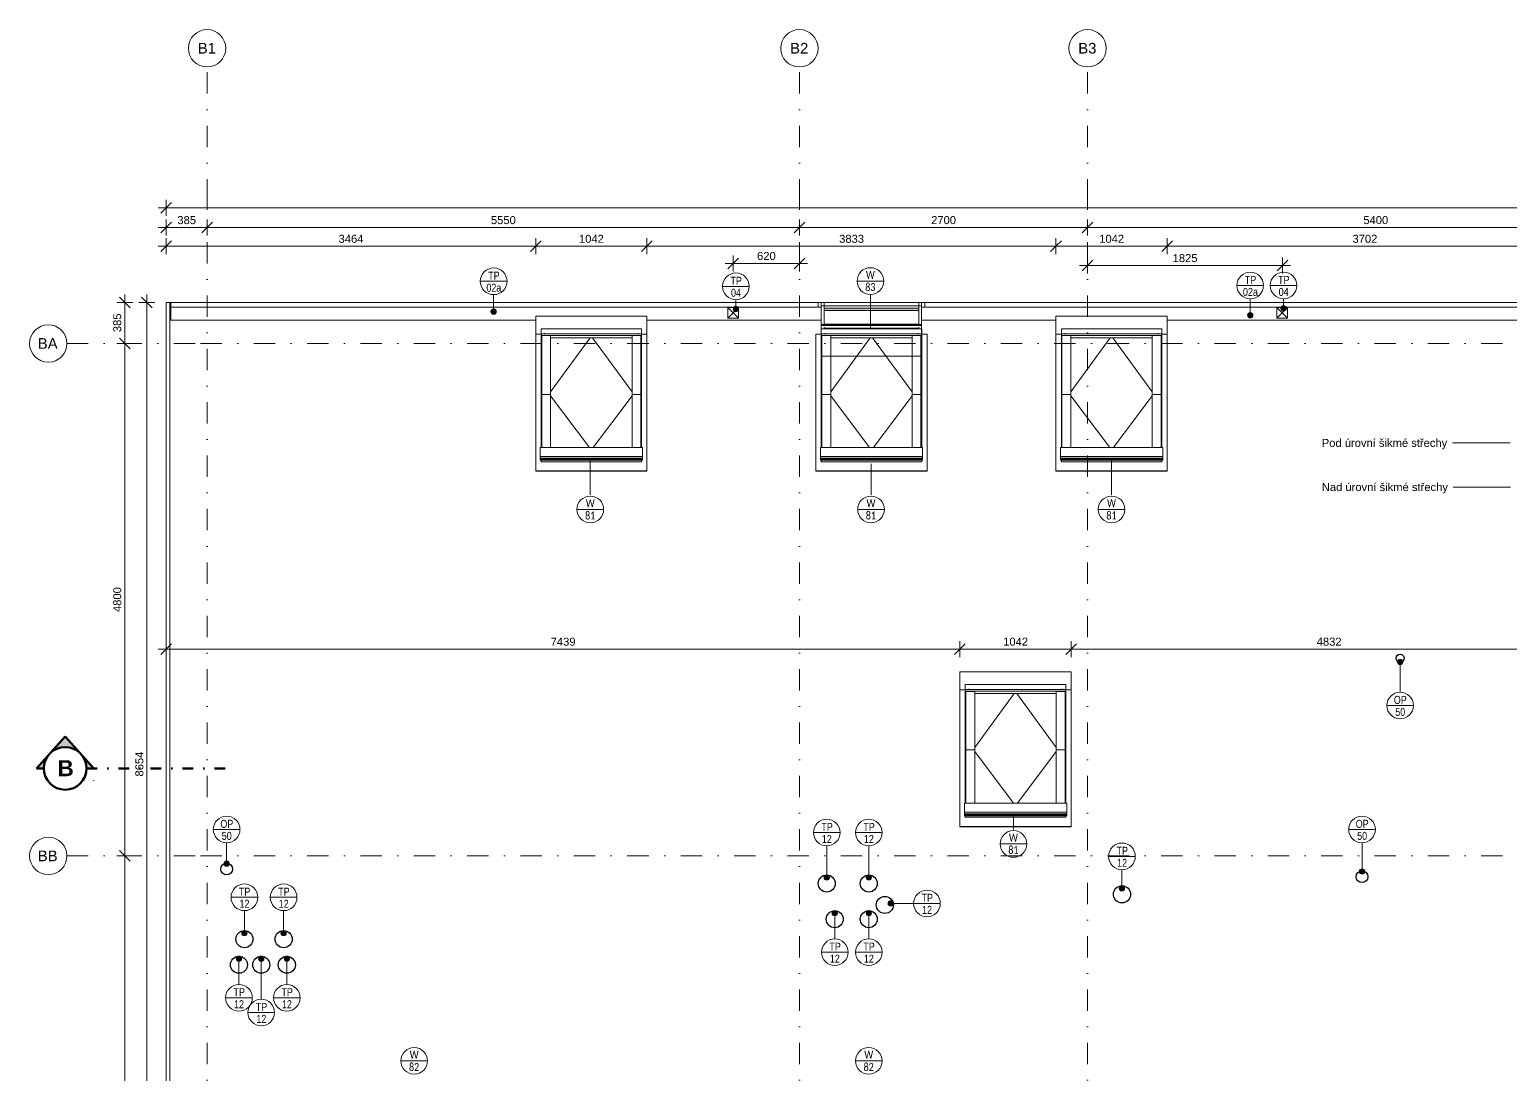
# Model space of a CAD drawing. Header units: millimetres. Extents: x -8143 to 29312, y -1655 to 58543.
# Drawn here: x -8143 to 5733, y 48756 to 58543 of the extents above; entities that cross this region are included whole.
import ezdxf

# ---------------------------------------------------------------- set-up
doc = ezdxf.new("R2010")
doc.units = ezdxf.units.MM
for name, pattern in [('HA_DashDot_10mm-S3mm', [500, 200, -150, 0, -150]), ('HA_DashDot_4mm-S1mm', [200, 100, -50, 0, -50]), ('HA_DashDot_6mm-S2mm', [300, 100, -100, 0, -100])]:
    doc.linetypes.add(name, pattern=pattern)
for name, color, linetype, lineweight in [('A-____-____-DIMS', 9, 'Continuous', 5), ('A-____-____-DIMS-50', 9, 'Continuous', 5), ('A-DETL-____-OTLN', 9, 'Continuous', 25), ('A-FLOR-HRAL-OTLN', 9, 'Continuous', 9), ('A-GENM-____-IDEN', 9, 'Continuous', 9), ('A-GLAZ-____-IDEN', 9, 'Continuous', 9), ('A-GLAZ-____-OTLN', 9, 'Continuous', 5), ('A-ROOF-____-OTLN', 9, 'Continuous', 9), ('A-WALL-____-OTLN', 9, 'Continuous', 9), ('G-____-____-SYMB', 9, 'HA_DashDot_4mm-S1mm', 9), ('G-____-____-TEXT', 9, 'Continuous', 5), ('M-HVAC-DUCT-OTLN', 9, 'Continuous', 9), ('S-GRID-____-IDEN', 9, 'Continuous', 9), ('S-GRID-____-OTLN', 9, 'Continuous', 5)]:
    doc.layers.add(name, color=color, linetype=linetype, lineweight=lineweight)
doc.styles.add('Arial', font='arial.ttf', dxfattribs={"height": 100})
doc.styles.add('Arial_1', font='arial.ttf', dxfattribs={"height": 75})
doc.styles.add('Arial_3', font='arial.ttf', dxfattribs={"height": 50})
doc.styles.add('Arial_4', font='arial.ttf', dxfattribs={"width": 0.8, "height": 75})
doc.styles.add('Arial_B', font='arialbd.ttf', dxfattribs={"height": 150})
doc.styles.add('Calibri', font='calibri.ttf', dxfattribs={"width": 0.8, "height": 75})
doc.dimstyles.new('Inner_Dimensions', dxfattribs={"dimscale": 304.8, "dimtxt": 76.519455, "dimasz": 0.328084, "dimexe": 0.246063, "dimexo": 0.0625, "dimgap": 0.032808, "dimtad": 1, "dimdec": 0, "dimzin": 0, "dimdsep": 46, "dimtxsty": 'Arial_1', "dimblk1": 'OBLIQUE', "dimblk2": 'OBLIQUE', "dimsah": 1, "dimcen": 0.09, "dimdle": 0.246063, "dimazin": 0, "dimtfac": 1, "dimtdec": 4, "dimtix": 1, "dimtmove": 0, "dimatfit": 3, "dimfxl": 0.246063, "dimfxlon": 1, "dimtvp": 1, "dimtolj": 1, "dimtzin": 0, "dimlwd": 9, "dimlwe": 9, "dimarcsym": 2})
doc.dimstyles.new('Inner_Dimensions_2', dxfattribs={"dimscale": 304.8, "dimtxt": 76.519455, "dimasz": 0.328084, "dimexe": 0.246063, "dimexo": 0.0625, "dimgap": 0.032808, "dimtad": 1, "dimdec": 0, "dimzin": 0, "dimdsep": 46, "dimtxsty": 'Arial_1', "dimblk1": 'OBLIQUE', "dimblk2": 'OBLIQUE', "dimsah": 1, "dimcen": 0.09, "dimdle": 0.246063, "dimazin": 0, "dimtfac": 1, "dimtdec": 4, "dimtix": 1, "dimtmove": 2, "dimatfit": 3, "dimfxl": 0.246063, "dimfxlon": 1, "dimtvp": 1, "dimtolj": 1, "dimtzin": 0, "dimlwd": 9, "dimlwe": 9, "dimarcsym": 2})

# ---------------------------------------------------------------- blocks, each defined once
blk = doc.blocks.new('Roof-Windows_VELUX_VFE - VFE size 940x1370 _PK38__31_36-1806635-DPS_STŘECHA - B')
at = {"layer": 'A-GLAZ-____-OTLN'}
for p, q in [((470, 235), (-470, 235)), ((-470, -235), (-470, 235)), ((470, -235), (470, 235)), ((-470, 60), (470, 60)), ((-470, 51), (470, 51)), ((444, 63), (-444, 63)), ((-444, 26), (444, 26)), ((-470, -235), (470, -235))]:
    blk.add_line(p, q, dxfattribs=at)
blk = doc.blocks.new('Roof-Windows_VELUX_GLL_1061 - PK08-1808992-DPS_STŘECHA - B')
at = {"layer": 'A-GLAZ-____-OTLN'}
for p, q in [((12145, 52528), (12145, 52357)), ((13187, 52528), (12145, 52528)), ((13187, 52357), (13187, 52528)), ((12145, 52357), (12145, 51078)), ((12195, 52357), (12145, 52357)), ((12145, 52357), (12195, 52357)), ((13137, 52407), (12195, 52407)), ((12195, 52369), (12195, 52407)), ((12195, 52407), (12195, 52407)), ((12195, 52362), (12195, 52369)), ((12195, 52347), (12195, 52362)), ((12195, 52362), (13137, 52362)), ((12195, 52339), (12195, 52347)), ((12195, 52347), (13137, 52347)), ((12195, 52325), (12195, 52339)), ((12195, 52325), (12201, 52325)), ((12195, 51297), (12195, 52325)), ((12201, 52344), (12284, 52344)), ((12201, 51795), (12201, 52344)), ((12228, 52362), (12228, 52369)), ((12284, 51795), (12284, 52344)), ((12284, 52325), (13047, 52325)), ((12654, 52325), (12284, 51819)), ((12677, 52325), (13047, 51819)), ((13047, 52344), (13130, 52344)), ((13047, 52344), (13047, 51795)), ((13104, 52362), (13104, 52369)), ((13130, 52344), (13130, 51795)), ((13130, 52325), (13137, 52325)), ((13137, 52407), (13137, 52407)), ((13137, 52407), (13137, 52369)), ((13137, 52362), (13137, 52369)), ((13137, 52362), (13137, 52347)), ((13187, 52357), (13137, 52357)), ((13137, 52357), (13187, 52357)), ((13137, 52347), (13137, 52339)), ((13137, 52339), (13137, 52325)), ((13137, 51297), (13137, 52325)), ((13187, 51078), (13187, 52357)), ((12284, 51795), (12201, 51795)), ((12201, 51795), (12284, 51795)), ((12201, 51795), (12201, 51297)), ((12284, 51297), (12284, 51795)), ((12284, 51781), (12648, 51297)), ((13047, 51781), (12684, 51297)), ((13130, 51795), (13047, 51795)), ((13047, 51795), (13130, 51795)), ((13047, 51795), (13047, 51297)), ((13130, 51297), (13130, 51795)), ((12187, 51297), (13145, 51297)), ((12187, 51297), (12187, 51211)), ((12187, 51211), (13145, 51211)), ((12187, 51198), (12187, 51211)), ((13145, 51211), (13145, 51297)), ((13145, 51211), (13145, 51198)), ((12145, 51078), (13187, 51078)), ((12145, 51076), (12145, 51078)), ((13187, 51076), (12145, 51076)), ((12187, 51186), (12187, 51198)), ((12187, 51198), (13145, 51198)), ((12187, 51179), (12187, 51186)), ((12187, 51186), (13145, 51186)), ((12187, 51179), (13145, 51179)), ((12195, 51164), (12195, 51179)), ((13137, 51164), (12195, 51164)), ((13137, 51179), (13137, 51164)), ((13145, 51198), (13145, 51186)), ((13145, 51186), (13145, 51179)), ((13187, 51076), (13187, 51078))]:
    blk.add_line(p, q, dxfattribs=at)
blk = doc.blocks.new('Roof-Windows_VELUX_GLL_1061 - PK08-1808487-DPS_STŘECHA - B')
at = {"layer": 'A-GLAZ-____-OTLN'}
for p, q in [((16750, 55860), (16750, 55689)), ((17792, 55860), (16750, 55860)), ((17792, 55689), (17792, 55860)), ((16750, 55689), (16750, 54410)), ((16800, 55689), (16750, 55689)), ((16750, 55689), (16800, 55689)), ((17742, 55739), (16800, 55739)), ((16800, 55738), (16800, 55739)), ((16800, 55700), (16800, 55738)), ((16800, 55694), (16800, 55700)), ((16800, 55679), (16800, 55694)), ((16800, 55694), (17742, 55694)), ((16800, 55671), (16800, 55679)), ((16800, 55679), (17742, 55679)), ((16800, 55657), (16800, 55671)), ((16800, 55657), (16806, 55657)), ((16800, 54629), (16800, 55657)), ((16806, 55676), (16889, 55676)), ((16806, 55126), (16806, 55676)), ((16833, 55694), (16833, 55700)), ((16889, 55126), (16889, 55676)), ((16889, 55657), (17652, 55657)), ((17259, 55657), (16889, 55151)), ((17282, 55657), (17652, 55151)), ((17652, 55676), (17735, 55676)), ((17652, 55676), (17652, 55126)), ((17709, 55694), (17709, 55700)), ((17735, 55676), (17735, 55126)), ((17735, 55657), (17742, 55657)), ((17742, 55739), (17742, 55738)), ((17742, 55738), (17742, 55700)), ((17742, 55694), (17742, 55700)), ((17742, 55694), (17742, 55679)), ((17792, 55689), (17742, 55689)), ((17742, 55689), (17792, 55689)), ((17742, 55679), (17742, 55671)), ((17742, 55671), (17742, 55657)), ((17742, 54629), (17742, 55657)), ((17792, 54410), (17792, 55689)), ((16889, 55126), (16806, 55126)), ((16806, 55126), (16889, 55126)), ((16806, 55126), (16806, 54629)), ((16889, 54629), (16889, 55126)), ((16889, 55113), (17253, 54629)), ((17652, 55113), (17289, 54629)), ((17735, 55126), (17652, 55126)), ((17652, 55126), (17735, 55126)), ((17652, 55126), (17652, 54629)), ((17735, 54629), (17735, 55126)), ((16792, 54629), (17750, 54629)), ((16792, 54629), (16792, 54543)), ((16792, 54543), (17750, 54543)), ((16792, 54530), (16792, 54543)), ((17750, 54543), (17750, 54629)), ((17750, 54543), (17750, 54530)), ((16750, 54410), (17792, 54410)), ((16750, 54407), (16750, 54410)), ((17792, 54407), (16750, 54407)), ((16792, 54518), (16792, 54530)), ((16792, 54530), (17750, 54530)), ((16792, 54511), (16792, 54518)), ((16792, 54518), (17750, 54518)), ((16792, 54511), (17750, 54511)), ((16800, 54495), (16800, 54511)), ((17742, 54495), (16800, 54495)), ((17742, 54511), (17742, 54495)), ((17750, 54530), (17750, 54518)), ((17750, 54518), (17750, 54511)), ((17792, 54407), (17792, 54410))]:
    blk.add_line(p, q, dxfattribs=at)
blk = doc.blocks.new('Roof-Windows_VELUX_GLL_1061 - PK08-V7-DPS_STŘECHA - B')
at = {"layer": 'A-GLAZ-____-OTLN'}
for p, q in [((-3400, 55860), (-3400, 55689)), ((-2358, 55860), (-3400, 55860)), ((-2358, 55689), (-2358, 55860)), ((-3400, 55689), (-3400, 54410)), ((-3350, 55689), (-3400, 55689)), ((-3400, 55689), (-3350, 55689)), ((-2408, 55739), (-3350, 55739)), ((-3350, 55738), (-3350, 55739)), ((-3350, 55700), (-3350, 55738)), ((-3350, 55694), (-3350, 55700)), ((-3350, 55679), (-3350, 55694)), ((-3350, 55694), (-2408, 55694)), ((-3350, 55671), (-3350, 55679)), ((-3350, 55679), (-2408, 55679)), ((-3350, 55657), (-3350, 55671)), ((-3350, 55657), (-3344, 55657)), ((-3350, 54629), (-3350, 55657)), ((-3344, 55676), (-3261, 55676)), ((-3344, 55126), (-3344, 55676)), ((-3317, 55694), (-3317, 55700)), ((-3261, 55126), (-3261, 55676)), ((-3261, 55657), (-2498, 55657)), ((-2891, 55657), (-3261, 55151)), ((-2868, 55657), (-2498, 55151)), ((-2498, 55676), (-2415, 55676)), ((-2498, 55676), (-2498, 55126)), ((-2441, 55694), (-2441, 55700)), ((-2415, 55676), (-2415, 55126)), ((-2415, 55657), (-2408, 55657)), ((-2408, 55739), (-2408, 55738)), ((-2408, 55738), (-2408, 55700)), ((-2408, 55694), (-2408, 55700)), ((-2408, 55694), (-2408, 55679)), ((-2358, 55689), (-2408, 55689)), ((-2408, 55689), (-2358, 55689)), ((-2408, 55679), (-2408, 55671)), ((-2408, 55671), (-2408, 55657)), ((-2408, 54629), (-2408, 55657)), ((-2358, 54410), (-2358, 55689)), ((-3261, 55126), (-3344, 55126)), ((-3344, 55126), (-3261, 55126)), ((-3344, 55126), (-3344, 54629)), ((-3261, 54629), (-3261, 55126)), ((-3261, 55113), (-2897, 54629)), ((-2498, 55113), (-2861, 54629)), ((-2415, 55126), (-2498, 55126)), ((-2498, 55126), (-2415, 55126)), ((-2498, 55126), (-2498, 54629)), ((-2415, 54629), (-2415, 55126)), ((-3358, 54629), (-2400, 54629)), ((-3358, 54629), (-3358, 54543)), ((-3358, 54543), (-2400, 54543)), ((-3358, 54530), (-3358, 54543)), ((-2400, 54543), (-2400, 54629)), ((-2400, 54543), (-2400, 54530)), ((-3400, 54410), (-2358, 54410)), ((-3400, 54407), (-3400, 54410)), ((-2358, 54407), (-3400, 54407)), ((-3358, 54518), (-3358, 54530)), ((-3358, 54530), (-2400, 54530)), ((-3358, 54511), (-3358, 54518)), ((-3358, 54518), (-2400, 54518)), ((-3358, 54511), (-2400, 54511)), ((-3350, 54495), (-3350, 54511)), ((-2408, 54495), (-3350, 54495)), ((-2408, 54511), (-2408, 54495)), ((-2400, 54530), (-2400, 54518)), ((-2400, 54518), (-2400, 54511)), ((-2358, 54407), (-2358, 54410))]:
    blk.add_line(p, q, dxfattribs=at)
blk = doc.blocks.new('Roof-Windows_VELUX_GLL_1061 - PK08-1808476-DPS_STŘECHA - B')
at = {"layer": 'A-GLAZ-____-OTLN'}
for p, q in [((-775, 55689), (-775, 54410)), ((-725, 55689), (-775, 55689)), ((217, 55739), (-725, 55739)), ((-725, 55738), (-725, 55739)), ((-725, 55700), (-725, 55738)), ((-725, 55694), (-725, 55700)), ((-725, 55679), (-725, 55694)), ((-725, 55694), (217, 55694)), ((-725, 55671), (-725, 55679)), ((-725, 55679), (217, 55679)), ((-725, 55657), (-725, 55671)), ((-725, 55657), (-719, 55657)), ((-725, 54629), (-725, 55657)), ((-719, 55676), (-636, 55676)), ((-719, 55126), (-719, 55676)), ((-692, 55694), (-692, 55700)), ((-636, 55126), (-636, 55676)), ((-636, 55657), (127, 55657)), ((-266, 55657), (-636, 55151)), ((-243, 55657), (127, 55151)), ((127, 55676), (210, 55676)), ((127, 55676), (127, 55126)), ((184, 55694), (184, 55700)), ((210, 55676), (210, 55126)), ((210, 55657), (217, 55657)), ((217, 55739), (217, 55738)), ((217, 55738), (217, 55700)), ((217, 55694), (217, 55700)), ((217, 55694), (217, 55679)), ((267, 55689), (217, 55689)), ((217, 55679), (217, 55671)), ((217, 55671), (217, 55657)), ((217, 54629), (217, 55657)), ((267, 54410), (267, 55689)), ((-636, 55126), (-719, 55126)), ((-719, 55126), (-636, 55126)), ((-719, 55126), (-719, 54629)), ((-636, 54629), (-636, 55126)), ((-636, 55113), (-272, 54629)), ((127, 55113), (-236, 54629)), ((210, 55126), (127, 55126)), ((127, 55126), (210, 55126)), ((127, 55126), (127, 54629)), ((210, 54629), (210, 55126)), ((-733, 54629), (225, 54629)), ((-733, 54629), (-733, 54543)), ((-733, 54543), (225, 54543)), ((-733, 54530), (-733, 54543)), ((225, 54543), (225, 54629)), ((225, 54543), (225, 54530)), ((-775, 54410), (267, 54410)), ((-775, 54407), (-775, 54410)), ((267, 54407), (-775, 54407)), ((-733, 54518), (-733, 54530)), ((-733, 54530), (225, 54530)), ((-733, 54511), (-733, 54518)), ((-733, 54518), (225, 54518)), ((-733, 54511), (225, 54511)), ((-725, 54495), (-725, 54511)), ((217, 54495), (-725, 54495)), ((217, 54511), (217, 54495)), ((225, 54530), (225, 54518)), ((225, 54518), (225, 54511)), ((267, 54407), (267, 54410))]:
    blk.add_line(p, q, dxfattribs=at)
blk = doc.blocks.new('Railing - Railing-1879853-DPS_STŘECHA - B')
at = {"layer": 'A-FLOR-HRAL-OTLN'}
blk.add_hatch(color=256, dxfattribs=at).paths.add_polyline_path([(189, 55913), (189, 55913), (189, 55933), (-698, 55933), (-698, 55913), (-28, 55913)])
for p, q in [((189, 55933), (-698, 55933)), ((-698, 55913), (189, 55913))]:
    blk.add_line(p, q, dxfattribs=at)
blk = doc.blocks.new('Grid - Radius 3_5mm-353793-DPS_STŘECHA - B')
at = {"layer": 'S-GRID-____-IDEN'}
blk.add_circle((0, 0), 3.5, dxfattribs=at)
blk = doc.blocks.new('HA_TAG_WD - Type Mark-1536199-DPS_STŘECHA - B')
at = {"layer": 'A-GLAZ-____-IDEN'}
blk.add_line((-2.5, 0), (2.5, 0), dxfattribs=at)
blk.add_circle((0, 0), 2.5, dxfattribs=at)
blk = doc.blocks.new('Section - With Sheet Number-366786-DPS_STŘECHA - B')
at = {"layer": 'G-____-____-SYMB', "linetype": 'Continuous', "lineweight": 5}
h = blk.add_hatch(color=256, dxfattribs=at)
edge = h.paths.add_edge_path()
edge.add_line((1.37, 0), (0, 0))
edge.add_arc((-4, 0), 4, 0, 180)
edge.add_line((-8, 0), (-9.37, 0))
edge.add_line((-9.37, 0), (-4, 6))
edge.add_line((-4, 6), (1.37, 0))
at = {"layer": 'G-____-____-SYMB', "linetype": 'Continuous', "lineweight": 100}
for p, q in [((-4, 6), (-9.37, 0)), ((1.37, 0), (-4, 6)), ((-9.37, 0), (-8, 0)), ((0, 0), (1.37, 0))]:
    blk.add_line(p, q, dxfattribs=at)
blk.add_circle((-4, 0), 4, dxfattribs=at)
blk.add_arc((-4, 0), 4, 0, 180, dxfattribs=at)
blk = doc.blocks.new('HA_TAG_GM_Products - Generic-588599-DPS_STŘECHA - B')
at = {"layer": 'A-GENM-____-IDEN'}
blk.add_line((-2.5, 0), (2.5, 0), dxfattribs=at)
blk.add_circle((0, 0), 2.5, dxfattribs=at)
blk = doc.blocks.new('DIMBLOCK4-DPS_STŘECHA - B')
at = {"layer": 'A-____-____-DIMS-50', "lineweight": 9}
for p, q in [((-6939, 56514), (-3400, 56514)), ((-6864, 56514), (-6914, 56464)), ((-6864, 56439), (-6864, 56589)), ((-6864, 56514), (-6814, 56564)), ((-6864, 56514), (-6864, 56439)), ((-3400, 56514), (-3450, 56464)), ((-3400, 56589), (-3400, 56439)), ((-3400, 56514), (-3400, 56589)), ((-3400, 56514), (-3350, 56564))]:
    blk.add_line(p, q, dxfattribs=at)
at = {"layer": 'A-____-____-DIMS-50', "color": 0, "lineweight": 9, "insert": (-5248, 56621), "char_height": 75, "width": 276.88, "attachment_point": 1, "line_spacing_factor": 0.941778, "style": 'Arial_1'}
blk.add_mtext('3464', dxfattribs=at)
blk = doc.blocks.new('_Oblique')
at = {"color": 0, "linetype": 'ByBlock', "lineweight": -2}
blk.add_line((-0.5, -0.5), (0.5, 0.5), dxfattribs=at)
blk = doc.blocks.new('DIMBLOCK5-DPS_STŘECHA - B')
at = {"layer": 'A-____-____-DIMS-50', "lineweight": 9}
for p, q in [((-3400, 56514), (-3450, 56464)), ((-3400, 56589), (-3400, 56439)), ((-3400, 56514), (-3400, 56589)), ((-3400, 56514), (-3350, 56564)), ((-3400, 56514), (-2358, 56514)), ((-2358, 56514), (-2408, 56464)), ((-2358, 56589), (-2358, 56439)), ((-2358, 56514), (-2358, 56589)), ((-2358, 56514), (-2308, 56564))]:
    blk.add_line(p, q, dxfattribs=at)
at = {"layer": 'A-____-____-DIMS-50', "color": 0, "lineweight": 9, "insert": (-2995, 56621), "char_height": 75, "width": 276.88, "attachment_point": 1, "line_spacing_factor": 0.941778, "style": 'Arial_1'}
blk.add_mtext('1042', dxfattribs=at)
blk = doc.blocks.new('DIMBLOCK6-DPS_STŘECHA - B')
at = {"layer": 'A-____-____-DIMS-50', "lineweight": 9}
for p, q in [((-2358, 56514), (-2408, 56464)), ((-2358, 56589), (-2358, 56439)), ((-2358, 56514), (-2358, 56589)), ((-2358, 56514), (-2308, 56564)), ((-2358, 56514), (1475, 56514)), ((1475, 56514), (1425, 56464)), ((1475, 56589), (1475, 56439)), ((1475, 56514), (1475, 56589)), ((1475, 56514), (1525, 56564))]:
    blk.add_line(p, q, dxfattribs=at)
at = {"layer": 'A-____-____-DIMS-50', "color": 0, "lineweight": 9, "insert": (-557, 56621), "char_height": 75, "width": 276.88, "attachment_point": 1, "line_spacing_factor": 0.941778, "style": 'Arial_1'}
blk.add_mtext('3833', dxfattribs=at)
blk = doc.blocks.new('DIMBLOCK7-DPS_STŘECHA - B')
at = {"layer": 'A-____-____-DIMS-50', "lineweight": 9}
for p, q in [((1475, 56514), (1425, 56464)), ((1475, 56589), (1475, 56439)), ((1475, 56514), (1475, 56589)), ((1475, 56514), (1525, 56564)), ((1475, 56514), (2517, 56514)), ((2517, 56514), (2467, 56464)), ((2517, 56589), (2517, 56439)), ((2517, 56514), (2517, 56589)), ((2517, 56514), (2567, 56564))]:
    blk.add_line(p, q, dxfattribs=at)
at = {"layer": 'A-____-____-DIMS-50', "color": 0, "lineweight": 9, "insert": (1880, 56621), "char_height": 75, "width": 276.88, "attachment_point": 1, "line_spacing_factor": 0.941778, "style": 'Arial_1'}
blk.add_mtext('1042', dxfattribs=at)
blk = doc.blocks.new('DIMBLOCK8-DPS_STŘECHA - B')
at = {"layer": 'A-____-____-DIMS-50', "lineweight": 9}
for p, q in [((2517, 56514), (2467, 56464)), ((2517, 56589), (2517, 56439)), ((2517, 56514), (2517, 56589)), ((2517, 56514), (2567, 56564)), ((2517, 56514), (6219, 56514)), ((6219, 56514), (6169, 56464)), ((6219, 56439), (6219, 56589)), ((6219, 56514), (6269, 56564)), ((6219, 56514), (6219, 56439))]:
    blk.add_line(p, q, dxfattribs=at)
at = {"layer": 'A-____-____-DIMS-50', "color": 0, "lineweight": 9, "insert": (4253, 56621), "char_height": 75, "width": 276.88, "attachment_point": 1, "line_spacing_factor": 0.941778, "style": 'Arial_1'}
blk.add_mtext('3702', dxfattribs=at)
blk = doc.blocks.new('DIMBLOCK15-DPS_STŘECHA - B')
at = {"layer": 'A-____-____-DIMS-50', "lineweight": 9}
for p, q in [((-6864, 56614), (-6864, 56764)), ((-6479, 56764), (-6479, 56614)), ((-6479, 56689), (-6479, 56764)), ((-6939, 56689), (-6479, 56689)), ((-6864, 56689), (-6914, 56639)), ((-6864, 56689), (-6814, 56739)), ((-6864, 56689), (-6864, 56614)), ((-6479, 56689), (-6529, 56639)), ((-6479, 56689), (-6429, 56739))]:
    blk.add_line(p, q, dxfattribs=at)
at = {"layer": 'A-____-____-DIMS-50', "color": 0, "lineweight": 9, "insert": (-6758, 56796), "char_height": 75, "width": 207.66, "attachment_point": 1, "line_spacing_factor": 0.941778, "style": 'Arial_1'}
blk.add_mtext('385', dxfattribs=at)
blk = doc.blocks.new('DIMBLOCK16-DPS_STŘECHA - B')
at = {"layer": 'A-____-____-DIMS-50', "lineweight": 9}
for p, q in [((-6479, 56764), (-6479, 56614)), ((-6479, 56689), (-6479, 56764)), ((-929, 56764), (-929, 56614)), ((-929, 56689), (-929, 56764)), ((-6479, 56689), (-6529, 56639)), ((-6479, 56689), (-6429, 56739)), ((-6479, 56689), (-929, 56689)), ((-929, 56689), (-979, 56639)), ((-929, 56689), (-879, 56739))]:
    blk.add_line(p, q, dxfattribs=at)
at = {"layer": 'A-____-____-DIMS-50', "color": 0, "lineweight": 9, "insert": (-3820, 56796), "char_height": 75, "width": 276.88, "attachment_point": 1, "line_spacing_factor": 0.941778, "style": 'Arial_1'}
blk.add_mtext('5550', dxfattribs=at)
blk = doc.blocks.new('DIMBLOCK17-DPS_STŘECHA - B')
at = {"layer": 'A-____-____-DIMS-50', "lineweight": 9}
for p, q in [((-929, 56764), (-929, 56614)), ((-929, 56689), (-929, 56764)), ((1771, 56764), (1771, 56614)), ((1771, 56689), (1771, 56764)), ((-929, 56689), (-979, 56639)), ((-929, 56689), (-879, 56739)), ((-929, 56689), (1771, 56689)), ((1771, 56689), (1721, 56639)), ((1771, 56689), (1821, 56739))]:
    blk.add_line(p, q, dxfattribs=at)
at = {"layer": 'A-____-____-DIMS-50', "color": 0, "lineweight": 9, "insert": (305, 56796), "char_height": 75, "width": 276.88, "attachment_point": 1, "line_spacing_factor": 0.941778, "style": 'Arial_1'}
blk.add_mtext('2700', dxfattribs=at)
blk = doc.blocks.new('DIMBLOCK18-DPS_STŘECHA - B')
at = {"layer": 'A-____-____-DIMS-50', "lineweight": 9}
for p, q in [((1771, 56764), (1771, 56614)), ((1771, 56689), (1771, 56764)), ((7171, 56764), (7171, 56614)), ((7171, 56689), (7171, 56764)), ((1771, 56689), (1721, 56639)), ((1771, 56689), (1821, 56739)), ((1771, 56689), (7171, 56689)), ((7171, 56689), (7121, 56639)), ((7171, 56689), (7221, 56739))]:
    blk.add_line(p, q, dxfattribs=at)
at = {"layer": 'A-____-____-DIMS-50', "color": 0, "lineweight": 9, "insert": (4355, 56796), "char_height": 75, "width": 276.88, "attachment_point": 1, "line_spacing_factor": 0.941778, "style": 'Arial_1'}
blk.add_mtext('5400', dxfattribs=at)
blk = doc.blocks.new('DIMBLOCK23-DPS_STŘECHA - B')
at = {"layer": 'A-____-____-DIMS-50', "lineweight": 9}
for p, q in [((-6864, 56799), (-6864, 56949)), ((-6864, 56874), (-6814, 56924)), ((21206, 56799), (21206, 56949)), ((21206, 56874), (21256, 56924)), ((-6939, 56874), (21281, 56874)), ((-6864, 56874), (-6914, 56824)), ((-6864, 56874), (-6864, 56799)), ((21206, 56874), (21156, 56824)), ((21206, 56874), (21206, 56799))]:
    blk.add_line(p, q, dxfattribs=at)
at = {"layer": 'A-____-____-DIMS-50', "color": 0, "lineweight": 9, "insert": (6817, 56981), "char_height": 75, "width": 346.1, "attachment_point": 1, "line_spacing_factor": 0.941778, "style": 'Arial_1'}
blk.add_mtext('28070', dxfattribs=at)
blk = doc.blocks.new('DIMBLOCK24-DPS_STŘECHA - B')
at = {"layer": 'A-____-____-DIMS-50', "lineweight": 9}
for p, q in [((-7045, 56063), (-7045, 47334)), ((-6970, 55988), (-7120, 55988)), ((-7045, 55988), (-7095, 56038)), ((-7045, 55988), (-6995, 55938)), ((-7045, 55988), (-6970, 55988)), ((-6970, 47334), (-7120, 47334)), ((-7045, 47334), (-7095, 47384)), ((-7045, 47334), (-6995, 47284)), ((-7045, 47334), (-6970, 47334))]:
    blk.add_line(p, q, dxfattribs=at)
at = {"layer": 'A-____-____-DIMS-50', "color": 0, "lineweight": 9, "insert": (-7152, 51546), "char_height": 75, "width": 276.88, "attachment_point": 1, "rotation": 90, "line_spacing_factor": 0.941778, "style": 'Arial_1'}
blk.add_mtext('8654', dxfattribs=at)
blk = doc.blocks.new('DIMBLOCK26-DPS_STŘECHA - B')
at = {"layer": 'A-____-____-DIMS-50', "lineweight": 9}
for p, q in [((-7251, 56063), (-7251, 55603)), ((-7176, 55988), (-7326, 55988)), ((-7251, 55988), (-7301, 56038)), ((-7251, 55988), (-7201, 55938)), ((-7251, 55988), (-7176, 55988)), ((-7251, 55603), (-7301, 55653)), ((-7176, 55603), (-7326, 55603)), ((-7251, 55603), (-7201, 55553)), ((-7251, 55603), (-7176, 55603))]:
    blk.add_line(p, q, dxfattribs=at)
at = {"layer": 'A-____-____-DIMS-50', "color": 0, "lineweight": 9, "insert": (-7359, 55709), "char_height": 75, "width": 207.66, "attachment_point": 1, "rotation": 90, "line_spacing_factor": 0.941778, "style": 'Arial_1'}
blk.add_mtext('385', dxfattribs=at)
blk = doc.blocks.new('DIMBLOCK27-DPS_STŘECHA - B')
at = {"layer": 'A-____-____-DIMS-50', "lineweight": 9}
for p, q in [((-7251, 55603), (-7301, 55653)), ((-7176, 55603), (-7326, 55603)), ((-7251, 55603), (-7251, 50803)), ((-7251, 55603), (-7201, 55553)), ((-7251, 55603), (-7176, 55603)), ((-7176, 50803), (-7326, 50803)), ((-7251, 50803), (-7301, 50853)), ((-7251, 50803), (-7201, 50753)), ((-7251, 50803), (-7176, 50803))]:
    blk.add_line(p, q, dxfattribs=at)
at = {"layer": 'A-____-____-DIMS-50', "color": 0, "lineweight": 9, "insert": (-7359, 53087), "char_height": 75, "width": 276.88, "attachment_point": 1, "rotation": 90, "line_spacing_factor": 0.941778, "style": 'Arial_1'}
blk.add_mtext('4800', dxfattribs=at)
blk = doc.blocks.new('DIMBLOCK28-DPS_STŘECHA - B')
at = {"layer": 'A-____-____-DIMS-50', "lineweight": 9}
for p, q in [((-7176, 50803), (-7326, 50803)), ((-7251, 50803), (-7301, 50853)), ((-7251, 50803), (-7251, 43953)), ((-7251, 50803), (-7201, 50753)), ((-7251, 50803), (-7176, 50803)), ((-7251, 43953), (-7301, 44003)), ((-7176, 43953), (-7326, 43953)), ((-7251, 43953), (-7201, 43903)), ((-7251, 43953), (-7176, 43953))]:
    blk.add_line(p, q, dxfattribs=at)
at = {"layer": 'A-____-____-DIMS-50', "color": 0, "lineweight": 9, "insert": (-7359, 47262), "char_height": 75, "width": 276.88, "attachment_point": 1, "rotation": 90, "line_spacing_factor": 0.941778, "style": 'Arial_1'}
blk.add_mtext('6850', dxfattribs=at)
blk = doc.blocks.new('DIMBLOCK39-DPS_STŘECHA - B')
at = {"layer": 'A-____-____-DIMS-50', "lineweight": 9}
for p, q in [((-6939, 52740), (575, 52740)), ((-6864, 52740), (-6914, 52690)), ((-6864, 52815), (-6864, 52665)), ((-6864, 52740), (-6864, 52815)), ((-6864, 52740), (-6814, 52790)), ((575, 52740), (525, 52690)), ((575, 52815), (575, 52665)), ((575, 52740), (575, 52815)), ((575, 52740), (625, 52790))]:
    blk.add_line(p, q, dxfattribs=at)
at = {"layer": 'A-____-____-DIMS-50', "color": 0, "lineweight": 9, "insert": (-3260, 52847), "char_height": 75, "width": 276.88, "attachment_point": 1, "line_spacing_factor": 0.941778, "style": 'Arial_1'}
blk.add_mtext('7439', dxfattribs=at)
blk = doc.blocks.new('DIMBLOCK40-DPS_STŘECHA - B')
at = {"layer": 'A-____-____-DIMS-50', "lineweight": 9}
for p, q in [((575, 52740), (525, 52690)), ((575, 52815), (575, 52665)), ((575, 52740), (575, 52815)), ((575, 52740), (625, 52790)), ((575, 52740), (1617, 52740)), ((1617, 52740), (1567, 52690)), ((1617, 52815), (1617, 52665)), ((1617, 52740), (1617, 52815)), ((1617, 52740), (1667, 52790))]:
    blk.add_line(p, q, dxfattribs=at)
at = {"layer": 'A-____-____-DIMS-50', "color": 0, "lineweight": 9, "insert": (980, 52847), "char_height": 75, "width": 276.88, "attachment_point": 1, "line_spacing_factor": 0.941778, "style": 'Arial_1'}
blk.add_mtext('1042', dxfattribs=at)
blk = doc.blocks.new('DIMBLOCK41-DPS_STŘECHA - B')
at = {"layer": 'A-____-____-DIMS-50', "lineweight": 9}
for p, q in [((1617, 52740), (1567, 52690)), ((1617, 52815), (1617, 52665)), ((1617, 52740), (1617, 52815)), ((1617, 52740), (1667, 52790)), ((1617, 52740), (6524, 52740)), ((6449, 52740), (6399, 52690)), ((6449, 52815), (6449, 52665)), ((6449, 52740), (6449, 52815)), ((6449, 52740), (6499, 52790))]:
    blk.add_line(p, q, dxfattribs=at)
at = {"layer": 'A-____-____-DIMS-50', "color": 0, "lineweight": 9, "insert": (3918, 52847), "char_height": 75, "width": 276.88, "attachment_point": 1, "line_spacing_factor": 0.941778, "style": 'Arial_1'}
blk.add_mtext('4832', dxfattribs=at)
blk = doc.blocks.new('DIMBLOCK71-DPS_STŘECHA - B')
at = {"layer": 'A-____-____-DIMS-50', "lineweight": 9}
for p, q in [((-1624, 56353), (-854, 56353)), ((-1549, 56353), (-1599, 56303)), ((-1549, 56278), (-1549, 56428)), ((-1549, 56353), (-1499, 56403)), ((-1549, 56353), (-1549, 56278)), ((-929, 56353), (-979, 56303)), ((-929, 56428), (-929, 56278)), ((-929, 56353), (-929, 56428)), ((-929, 56353), (-879, 56403))]:
    blk.add_line(p, q, dxfattribs=at)
at = {"layer": 'A-____-____-DIMS-50', "color": 0, "lineweight": 9, "insert": (-1326, 56460), "char_height": 75, "width": 207.66, "attachment_point": 1, "line_spacing_factor": 0.941778, "style": 'Arial_1'}
blk.add_mtext('620', dxfattribs=at)
blk = doc.blocks.new('DIMBLOCK72-DPS_STŘECHA - B')
at = {"layer": 'A-____-____-DIMS-50', "lineweight": 9}
for p, q in [((1771, 56408), (1771, 56258)), ((1771, 56333), (1771, 56408)), ((1771, 56333), (1821, 56383)), ((3596, 56258), (3596, 56408)), ((3596, 56333), (3646, 56383)), ((1696, 56333), (3671, 56333)), ((1771, 56333), (1721, 56283)), ((3596, 56333), (3546, 56283)), ((3596, 56333), (3596, 56258))]:
    blk.add_line(p, q, dxfattribs=at)
at = {"layer": 'A-____-____-DIMS-50', "color": 0, "lineweight": 9, "insert": (2568, 56440), "char_height": 75, "width": 276.88, "attachment_point": 1, "line_spacing_factor": 0.941778, "style": 'Arial_1'}
blk.add_mtext('1825', dxfattribs=at)

msp = doc.modelspace()

# ---------------------------------------------------------------- hatches: boundary and pattern name
at = {"layer": 'A-GENM-____-IDEN'}
h = msp.add_hatch(color=256, dxfattribs=at)
edge = h.paths.add_edge_path()
edge.add_arc((-3794.3, 55901.7), 25, 0, 360)
h = msp.add_hatch(color=256, dxfattribs=at)
edge = h.paths.add_edge_path()
edge.add_arc((-1524.6, 55924.8), 25, 0, 360)
h = msp.add_hatch(color=256, dxfattribs=at)
edge = h.paths.add_edge_path()
edge.add_arc((3607.4, 55931.9), 25, 0, 360)
h = msp.add_hatch(color=256, dxfattribs=at)
edge = h.paths.add_edge_path()
edge.add_arc((3295.1, 55867.5), 25, 0, 360)
h = msp.add_hatch(color=256, dxfattribs=at)
edge = h.paths.add_edge_path()
edge.add_arc((4699.7, 52619), 25, 0, 360)
h = msp.add_hatch(color=256, dxfattribs=at)
edge = h.paths.add_edge_path()
edge.add_arc((-6296.3, 50728.9), 25, 0, 360)
h = msp.add_hatch(color=256, dxfattribs=at)
edge = h.paths.add_edge_path()
edge.add_arc((4342.7, 50656.9), 25, 0, 360)
h = msp.add_hatch(color=256, dxfattribs=at)
edge = h.paths.add_edge_path()
edge.add_arc((-673, 50600.5), 25, 0, 360)
h = msp.add_hatch(color=256, dxfattribs=at)
edge = h.paths.add_edge_path()
edge.add_arc((-279.2, 50600.5), 25, 0, 360)
h = msp.add_hatch(color=256, dxfattribs=at)
edge = h.paths.add_edge_path()
edge.add_arc((2093.3, 50499), 25, 0, 360)
h = msp.add_hatch(color=256, dxfattribs=at)
edge = h.paths.add_edge_path()
edge.add_arc((-73.6, 50357.4), 25, 0, 360)
h = msp.add_hatch(color=256, dxfattribs=at)
edge = h.paths.add_edge_path()
edge.add_arc((-598, 50266), 25, 0, 360)
h = msp.add_hatch(color=256, dxfattribs=at)
edge = h.paths.add_edge_path()
edge.add_arc((-279.2, 50266), 25, 0, 360)
h = msp.add_hatch(color=256, dxfattribs=at)
edge = h.paths.add_edge_path()
edge.add_arc((-6130, 50079), 25, 0, 360)
h = msp.add_hatch(color=256, dxfattribs=at)
edge = h.paths.add_edge_path()
edge.add_arc((-5762.2, 50079), 25, 0, 360)
h = msp.add_hatch(color=256, dxfattribs=at)
edge = h.paths.add_edge_path()
edge.add_arc((-6181, 49839), 25, 0, 360)
h = msp.add_hatch(color=256, dxfattribs=at)
edge = h.paths.add_edge_path()
edge.add_arc((-5972.2, 49839), 25, 0, 360)
h = msp.add_hatch(color=256, dxfattribs=at)
edge = h.paths.add_edge_path()
edge.add_arc((-5732.2, 49839), 25, 0, 360)

# ---------------------------------------------------------------- linework, layer by layer
at = {"layer": 'A-DETL-____-OTLN'}
for centre, radius in [((4699.7, 52654.7), 37.5), ((-6296.3, 50679.7), 55), ((4342.7, 50607.7), 55), ((-673, 50544.2), 80), ((-279.2, 50544.2), 80), ((2093.3, 50442.7), 80), ((-128.8, 50343.2), 80), ((-598, 50209.7), 80), ((-279.2, 50209.7), 80), ((-6130, 50022.7), 80), ((-5762.2, 50022.7), 80), ((-6181, 49782.7), 80), ((-5972.2, 49782.7), 80), ((-5732.2, 49782.7), 80)]:
    msp.add_circle(centre, radius, dxfattribs=at)
at = {"layer": 'A-GENM-____-IDEN'}
for p, q in [((-3794.3, 55901.7), (-3794.3, 56060.2)), ((-1524.6, 55924.8), (-1524.6, 56013.1)), ((3295.1, 55867.5), (3295.1, 56021)), ((3607.4, 55931.9), (3607.4, 56021)), ((4699.7, 52619), (4699.7, 52336.5)), ((-6296.3, 50728.9), (-6296.3, 50925.4)), ((4342.7, 50656.9), (4342.7, 50925.4)), ((-673, 50600.5), (-673, 50896.3)), ((-279.2, 50600.5), (-279.2, 50896.3)), ((2093.3, 50499), (2093.3, 50673.1)), ((-6130, 50079), (-6130, 50289.7)), ((-5762.2, 50079), (-5762.2, 50289.7)), ((-598, 50266), (-598, 50025.5)), ((-279.2, 50266), (-279.2, 50025.5)), ((-73.6, 50357.4), (141.1, 50357.4)), ((-6181, 49839), (-6181, 49598.5)), ((-5972.2, 49839), (-5972.2, 49460.4)), ((-5732.2, 49839), (-5732.2, 49598.5))]:
    msp.add_line(p, q, dxfattribs=at)
for centre in [(-3794.3, 55901.7), (-1524.6, 55924.8), (3607.4, 55931.9), (3295.1, 55867.5), (4699.7, 52619), (-6296.3, 50728.9), (4342.7, 50656.9), (-673, 50600.5), (-279.2, 50600.5), (2093.3, 50499), (-73.6, 50357.4), (-598, 50266), (-279.2, 50266), (-6130, 50079), (-5762.2, 50079), (-6181, 49839), (-5972.2, 49839), (-5732.2, 49839)]:
    msp.add_circle(centre, 25, dxfattribs=at)
at = {"layer": 'A-GLAZ-____-IDEN'}
for p, q in [((-264.1, 55743.7), (-264.1, 56060.2)), ((-2888.9, 54505.5), (-2888.9, 54184.4)), ((-258.4, 54475.9), (-258.4, 54184.4)), ((1995.7, 54509.3), (1995.7, 54184.4)), ((1076.5, 51192.9), (1076.5, 51050.6))]:
    msp.add_line(p, q, dxfattribs=at)
at = {"layer": 'A-ROOF-____-OTLN'}
for p, q in [((-6829.3, 43567.7), (-6829.3, 55987.7)), ((-6819.3, 55987.7), (-6829.3, 55987.7)), ((-6819.3, 55822.7), (-6819.3, 55987.7)), ((-754.3, 55987.7), (-698.1, 55987.7)), ((-725.3, 55942.7), (-754.3, 55942.7)), ((-725.3, 55987.7), (-725.3, 55822.7)), ((-698.1, 55780.2), (-698.1, 55987.7)), ((189.3, 55987.7), (189.3, 55780.2)), ((189.3, 55987.7), (245.7, 55987.7)), ((215.6, 55955.3), (215.6, 55987.7)), ((245.7, 55942.7), (215.6, 55942.7)), ((-3400.3, 55822.7), (-6819.3, 55822.7)), ((-725.3, 55822.7), (-2358.3, 55822.7)), ((1474.7, 55822.7), (215.6, 55822.7)), ((6219.1, 55822.7), (2516.7, 55822.7)), ((-698.1, 55738.9), (-698.1, 55756)), ((189.3, 55756), (189.3, 55738.9))]:
    msp.add_line(p, q, dxfattribs=at)
at = {"layer": 'A-WALL-____-OTLN'}
for p, q in [((-6864.3, 55987.7), (-6829.3, 55987.7)), ((-6864.3, 43567.7), (-6864.3, 55987.7)), ((-6819.3, 55987.7), (-754.3, 55987.7)), ((-754.3, 55942.7), (-6819.3, 55942.7)), ((-754.3, 55942.7), (-754.3, 55987.7)), ((-698.1, 55987.7), (189.3, 55987.7)), ((245.7, 55987.7), (245.7, 55942.7)), ((245.7, 55987.7), (14095.7, 55987.7)), ((6249.1, 55942.7), (245.7, 55942.7))]:
    msp.add_line(p, q, dxfattribs=at)
at = {"layer": 'G-____-____-SYMB', "linetype": 'HA_DashDot_6mm-S2mm', "lineweight": 100}
msp.add_line((-7609.5, 51622.7), (-6224.7, 51622.7), dxfattribs=at)
at = {"layer": 'G-____-____-TEXT', "color": 7, "lineweight": 9}
for p, q in [((5217.3, 54671.4), (5189.5, 54671.4)), ((5731.4, 54671.4), (5217.3, 54671.4)), ((5570.7, 54257.7), (5196.1, 54257.7)), ((5734.5, 54257.7), (5570.7, 54257.7))]:
    msp.add_line(p, q, dxfattribs=at)
at = {"layer": 'M-HVAC-DUCT-OTLN', "lineweight": 5}
for p, q in [((-1499.3, 55840.5), (-1599.3, 55940.5)), ((-1499.3, 55940.5), (-1599.3, 55840.5)), ((-1599.3, 55940.5), (-1499.3, 55940.5)), ((-1599.3, 55840.5), (-1599.3, 55940.5)), ((-1499.3, 55940.5), (-1499.3, 55840.5)), ((3645.7, 55840.5), (3545.7, 55940.5)), ((3645.7, 55940.5), (3545.7, 55840.5)), ((3545.7, 55940.5), (3645.7, 55940.5)), ((3545.7, 55840.5), (3545.7, 55940.5)), ((3645.7, 55940.5), (3645.7, 55840.5)), ((-1499.3, 55840.5), (-1599.3, 55840.5)), ((3645.7, 55840.5), (3545.7, 55840.5))]:
    msp.add_line(p, q, dxfattribs=at)
at = {"layer": 'S-GRID-____-OTLN', "linetype": 'HA_DashDot_10mm-S3mm', "lineweight": 9}
for p, q in [((-6479.3, 56942.9), (-6479.3, 58192.9)), ((-929.3, 56942.9), (-929.3, 58192.9)), ((1770.7, 56942.9), (1770.7, 58192.9)), ((-6479.3, 40349.9), (-6479.3, 56942.9)), ((-929.3, 40349.9), (-929.3, 56942.9)), ((1770.7, 40349.9), (1770.7, 56942.9)), ((-7792.6, 55602.7), (-6542.6, 55602.7)), ((-6542.6, 55602.7), (20944.4, 55602.7)), ((-7792.6, 50802.7), (-6542.6, 50802.7)), ((-6542.6, 50802.7), (20944.4, 50802.7))]:
    msp.add_line(p, q, dxfattribs=at)

# ---------------------------------------------------------------- block references
at = {"layer": 'A-FLOR-HRAL-OTLN'}
msp.add_blockref('Railing - Railing-1879853-DPS_STŘECHA - B', (0, 0), dxfattribs=at)
at = {"layer": 'A-GENM-____-IDEN', "xscale": 49.99999999999998, "yscale": 49.99999999999998, "zscale": 49.99999999999998}
for p in [(-3794.3, 56185.2), (-1524.6, 56138.1), (3295.1, 56146), (3607.4, 56146), (4699.7, 52211.5), (-6296.3, 51050.4), (-673, 51021.3), (-279.2, 51021.3), (4342.7, 51050.4), (2093.3, 50798.1), (-6130, 50414.7), (-5762.2, 50414.7), (266.1, 50357.4), (-598, 49900.5), (-279.2, 49900.5), (-6181, 49473.5), (-5732.2, 49473.5), (-5972.2, 49335.4)]:
    msp.add_blockref('HA_TAG_GM_Products - Generic-588599-DPS_STŘECHA - B', p, dxfattribs=at)
at = {"layer": 'A-GLAZ-____-IDEN', "xscale": 49.99999999999998, "yscale": 49.99999999999998, "zscale": 49.99999999999998}
for p in [(-264.1, 56187.5), (-2888.9, 54048.4), (-258.4, 54048.4), (1995.7, 54048.4), (1076.5, 50914.6), (-4538.8, 48882.2), (-279.2, 48882.2)]:
    msp.add_blockref('HA_TAG_WD - Type Mark-1536199-DPS_STŘECHA - B', p, dxfattribs=at)
at = {"layer": 'A-GLAZ-____-OTLN'}
for name, p in [('Roof-Windows_VELUX_VFE - VFE size 940x1370 _PK38__31_36-1806635-DPS_STŘECHA - B', (-254.3, 55720.2)), ('Roof-Windows_VELUX_GLL_1061 - PK08-V7-DPS_STŘECHA - B', (0, 0)), ('Roof-Windows_VELUX_GLL_1061 - PK08-1808487-DPS_STŘECHA - B', (-15275, 0)), ('Roof-Windows_VELUX_GLL_1061 - PK08-1808476-DPS_STŘECHA - B', (0, 0)), ('Roof-Windows_VELUX_GLL_1061 - PK08-1808992-DPS_STŘECHA - B', (-11570, 0))]:
    msp.add_blockref(name, p, dxfattribs=at)
at = {"layer": 'G-____-____-SYMB', "linetype": 'Continuous', "lineweight": 100, "xscale": 49.99999999999998, "yscale": 49.99999999999998, "zscale": 49.99999999999998}
msp.add_blockref('Section - With Sheet Number-366786-DPS_STŘECHA - B', (-7609.5, 51622.7), dxfattribs=at)
at = {"layer": 'S-GRID-____-IDEN', "xscale": 49.99999999999998, "yscale": 49.99999999999998, "zscale": 49.99999999999998}
for p in [(-6479.3, 58367.9), (-929.3, 58367.9), (1770.7, 58367.9)]:
    msp.add_blockref('Grid - Radius 3_5mm-353793-DPS_STŘECHA - B', p, dxfattribs=at)
at = {"layer": 'S-GRID-____-IDEN', "xscale": 49.99999999999998, "yscale": 49.99999999999998, "zscale": 49.99999999999998, "rotation": 269.9999999999996}
for p in [(-7967.6, 55602.7), (-7967.6, 50802.7)]:
    msp.add_blockref('Grid - Radius 3_5mm-353793-DPS_STŘECHA - B', p, dxfattribs=at)

# ---------------------------------------------------------------- texts
at = {"layer": 'A-GENM-____-IDEN', "lineweight": 5, "char_height": 75, "attachment_point": 1, "style": 'Arial_4'}
for s, insert, width in [('TP', (-3845.3, 56275.3), 128.27), ('TP', (-1575.6, 56228.2), 128.27), ('TP', (3244.1, 56236.1), 128.27), ('TP', (3556.4, 56236.1), 128.27), ('02a', (-3862.5, 56162.6), 169.958), ('04', (-1570.4, 56115.5), 115.443), ('02a', (3226.9, 56123.4), 169.958), ('04', (3561.6, 56123.4), 115.443), ('OP', (4640.7, 52301.6), 147.51), ('50', (4653.9, 52188.9), 115.443), ('OP', (-6355.3, 51140.6), 147.51), ('TP', (-724, 51111.4), 128.27), ('TP', (-330.2, 51111.4), 128.27), ('OP', (4283.7, 51140.6), 147.51), ('50', (-6342.1, 51027.8), 115.443), ('12', (-718.8, 50998.6), 115.443), ('12', (-325, 50998.6), 115.443), ('50', (4296.9, 51027.8), 115.443), ('TP', (2042.3, 50888.2), 128.27), ('12', (2047.5, 50775.5), 115.443), ('TP', (-6181, 50504.8), 128.27), ('12', (-6175.8, 50392.1), 115.443), ('TP', (-5813.2, 50504.8), 128.27), ('12', (-5808, 50392.1), 115.443), ('TP', (215.1, 50447.5), 128.27), ('12', (220.3, 50334.8), 115.443), ('TP', (-649, 49990.6), 128.27), ('TP', (-330.2, 49990.6), 128.27), ('12', (-643.8, 49877.9), 115.443), ('12', (-325, 49877.9), 115.443), ('TP', (-6232, 49563.6), 128.27), ('TP', (-5783.2, 49563.6), 128.27), ('12', (-6226.8, 49450.8), 115.443), ('TP', (-6023.2, 49425.5), 128.27), ('12', (-5778, 49450.8), 115.443), ('12', (-6018, 49312.8), 115.443)]:
    msp.add_mtext(s, dxfattribs=dict(at, insert=insert, width=width))
at = {"layer": 'A-GLAZ-____-IDEN', "lineweight": 5, "char_height": 75, "attachment_point": 1, "style": 'Calibri'}
for s, insert, width in [('W', (-305.9, 56282.8), 105.823), ('83', (-312.5, 56168.5), 121.856), ('W', (-2930.7, 54143.6), 105.823), ('W', (-300.3, 54143.6), 105.823), ('W', (1953.9, 54143.6), 105.823), ('81', (-2937.3, 54029.4), 121.856), ('81', (-306.9, 54029.4), 121.856), ('81', (1947.3, 54029.4), 121.856), ('W', (1034.7, 51009.9), 105.823), ('81', (1028.1, 50895.6), 121.856), ('82', (-4587.2, 48863.2), 121.856), ('W', (-4580.6, 48977.5), 105.823), ('82', (-327.6, 48863.2), 121.856), ('W', (-321, 48977.5), 105.823)]:
    msp.add_mtext(s, dxfattribs=dict(at, insert=insert, width=width))
at = {"layer": 'G-____-____-SYMB', "linetype": 'Continuous', "lineweight": 5, "attachment_point": 1}
for s, insert, char_height, width, style in [('\\fArial|b1|i0|c0|p34|;B', (-7880.2, 51699.4), 150, 184.388, 'Arial_B'), ('-', (-7556, 51542.4), 50, 28.059, 'Arial_3')]:
    msp.add_mtext(s, dxfattribs=dict(at, insert=insert, char_height=char_height, width=width, style=style))
at = {"layer": 'G-____-____-TEXT', "color": 7, "lineweight": 9, "char_height": 75, "attachment_point": 1, "style": 'Arial_1'}
for s, insert, width in [('Pod úrovní šikmé st', (3965.4, 54708.9), 1114.346), ('řechy', (4884.9, 54708.9), 308.65), ('Nad úrovní šikmé st', (3965.4, 54295.2), 1122.362), ('řechy', (4891.5, 54295.2), 308.65)]:
    msp.add_mtext(s, dxfattribs=dict(at, insert=insert, width=width))
at = {"layer": 'S-GRID-____-IDEN', "lineweight": 5, "char_height": 100, "attachment_point": 1, "style": 'Arial'}
for s, insert, width in [('B1', (-6566.7, 58418.6), 212.447), ('B2', (-1016.7, 58418.6), 212.447), ('B3', (1683.3, 58418.6), 212.447), ('BA', (-8066.3, 55652.8), 232.489), ('BB', (-8066.3, 50852.8), 232.489)]:
    msp.add_mtext(s, dxfattribs=dict(at, insert=insert, width=width))

# ---------------------------------------------------------------- dimensions: what is measured, and where the dimension line sits
at = {"layer": 'A-____-____-DIMS', "lineweight": 9}
dim = msp.add_linear_dim(base=(21205.7, 56874.1), p1=(-6864.3, 56799.1), p2=(21205.7, 56799.1), dimstyle='Inner_Dimensions_2', override={"dimpost": '<>', "dimfxl": 28070}, dxfattribs=at)
dim.commit()
dim.dimension.update_dxf_attribs({"geometry": 'DIMBLOCK23-DPS_STŘECHA - B', "text_midpoint": (6989.9, 56931.5), "dimtype": 160})
for base, p1, p2, override, picture, middle in [((-6479.3, 56688.8), (-6864.3, 56613.8), (-6479.3, 56763.8), {"dimpost": '<>', "dimfxl": 413.188819}, 'DIMBLOCK15-DPS_STŘECHA - B', (-6671.8, 56737.2)), ((-929.3, 56688.8), (-6479.3, 56763.8), (-929.3, 56763.8), {"dimpost": '<>', "dimfxl": 5550}, 'DIMBLOCK16-DPS_STŘECHA - B', (-3704.3, 56737.1)), ((1770.7, 56688.8), (-929.3, 56763.8), (1770.7, 56763.8), {"dimpost": '<>', "dimfxl": 2700}, 'DIMBLOCK17-DPS_STŘECHA - B', (420.7, 56737.1)), ((7170.7, 56688.8), (1770.7, 56763.8), (7170.7, 56763.8), {"dimpost": '<>', "dimfxl": 5400}, 'DIMBLOCK18-DPS_STŘECHA - B', (4470.7, 56737.1)), ((-3400.3, 56513.8), (-6864.3, 56438.8), (-3400.3, 56588.8), {"dimpost": '<>', "dimfxl": 3467.246172}, 'DIMBLOCK4-DPS_STŘECHA - B', (-5132.3, 56562.1)), ((-2358.3, 56513.8), (-3400.3, 56588.8), (-2358.3, 56588.8), {"dimpost": '<>', "dimfxl": 1042}, 'DIMBLOCK5-DPS_STŘECHA - B', (-2879.3, 56562.1)), ((1474.7, 56513.8), (-2358.3, 56588.8), (1474.7, 56588.8), {"dimpost": '<>', "dimfxl": 3833}, 'DIMBLOCK6-DPS_STŘECHA - B', (-441.8, 56562.1)), ((2516.7, 56513.8), (1474.7, 56588.8), (2516.7, 56588.8), {"dimpost": '<>', "dimfxl": 1042}, 'DIMBLOCK7-DPS_STŘECHA - B', (1995.7, 56562.1)), ((6219.1, 56513.8), (2516.7, 56588.8), (6219.1, 56438.8), {"dimpost": '<>', "dimfxl": 3705.427263}, 'DIMBLOCK8-DPS_STŘECHA - B', (4367.9, 56562.1)), ((-929.3, 56352.6), (-1549.3, 56277.6), (-929.3, 56427.6), {"dimpost": '<>', "dimfxl": 637.887137}, 'DIMBLOCK71-DPS_STŘECHA - B', (-1239.3, 56400.9)), ((3595.7, 56333.1), (1770.7, 56408.1), (3595.7, 56258.1), {"dimpost": '<>', "dimfxl": 1831.154008}, 'DIMBLOCK72-DPS_STŘECHA - B', (2683.2, 56381.4)), ((574.7, 52739.9), (-6864.3, 52814.9), (574.7, 52814.9), {"dimpost": '<>', "dimfxl": 7439.000002}, 'DIMBLOCK39-DPS_STŘECHA - B', (-3144.8, 52788.2)), ((1616.7, 52739.9), (574.7, 52814.9), (1616.7, 52814.9), {"dimpost": '<>', "dimfxl": 1042}, 'DIMBLOCK40-DPS_STŘECHA - B', (1095.7, 52788.2)), ((6449.1, 52739.9), (1616.7, 52814.9), (6449.1, 52814.9), {"dimpost": '<>', "dimfxl": 4832.389931}, 'DIMBLOCK41-DPS_STŘECHA - B', (4032.9, 52788.2))]:
    dim = msp.add_linear_dim(base=base, p1=p1, p2=p2, dimstyle='Inner_Dimensions', override=override, dxfattribs=at)
    dim.commit()
    dim.dimension.update_dxf_attribs({"geometry": picture, "text_midpoint": middle})
for base, p1, p2, override, picture, middle in [((-7251.5, 55602.7), (-7176.5, 55987.7), (-7176.5, 55602.7), {"dimpost": '<>', "dimfxl": 385}, 'DIMBLOCK26-DPS_STŘECHA - B', (-7299.8, 55795.2)), ((-7044.7, 47334.1), (-6969.7, 55987.7), (-6969.7, 47334.1), {"dimpost": '<>', "dimfxl": 8653.646594}, 'DIMBLOCK24-DPS_STŘECHA - B', (-7093, 51660.9)), ((-7251.5, 50802.7), (-7176.5, 55602.7), (-7176.5, 50802.7), {"dimpost": '<>', "dimfxl": 4800}, 'DIMBLOCK27-DPS_STŘECHA - B', (-7299.8, 53202.7)), ((-7251.5, 43952.7), (-7176.5, 50802.7), (-7176.5, 43952.7), {"dimpost": '<>', "dimfxl": 6850}, 'DIMBLOCK28-DPS_STŘECHA - B', (-7299.8, 47377.7))]:
    dim = msp.add_linear_dim(base=base, p1=p1, p2=p2, angle=90, dimstyle='Inner_Dimensions', override=override, dxfattribs=at)
    dim.commit()
    dim.dimension.update_dxf_attribs({"geometry": picture, "text_midpoint": middle})

doc.saveas('drawing.dxf')
